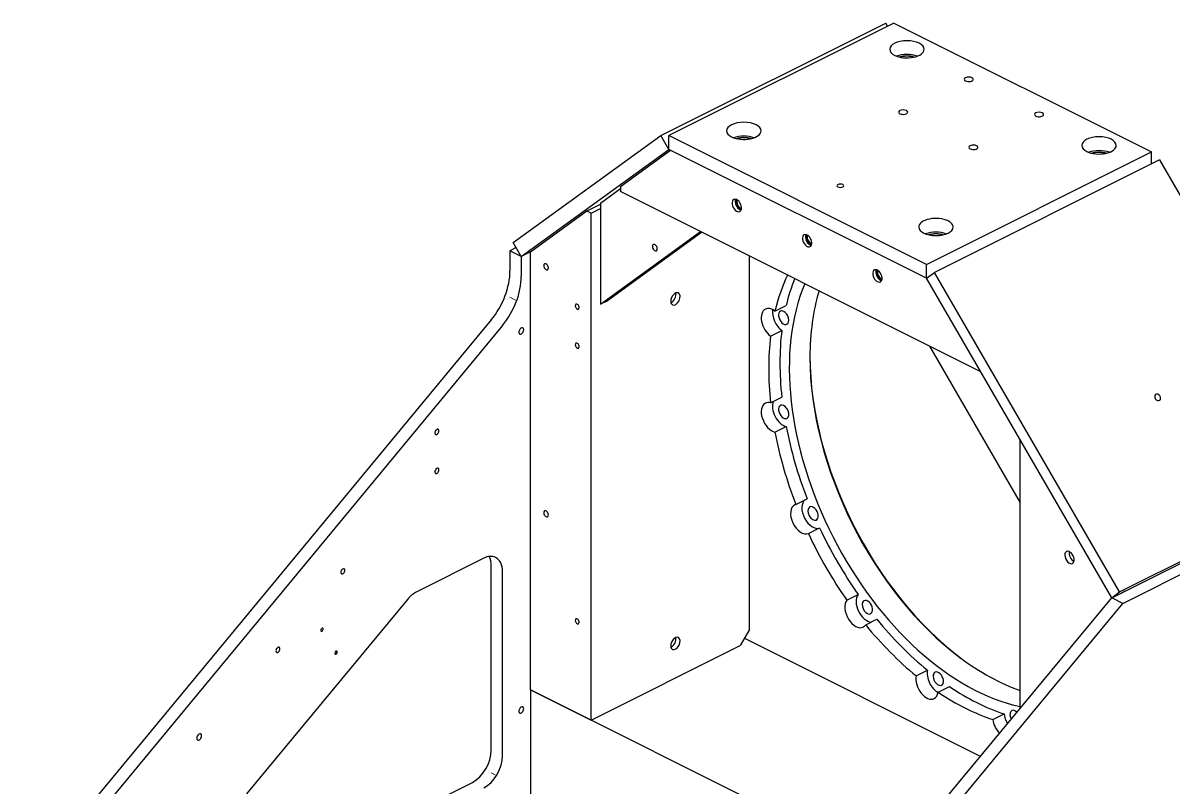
# Model space of a CAD drawing. Extents: x 0 to 1248, y -10 to 833.
# Drawn here: x 1028.6 to 1115.4, y 139.4 to 197.1 of the extents above; entities that cross this region are included whole.
import ezdxf

# ---------------------------------------------------------------- set-up
doc = ezdxf.new("R2010")
doc.units = 0
doc.layers.get('0').update_dxf_attribs({"lineweight": 13})

msp = doc.modelspace()

# ---------------------------------------------------------------- linework, layer by layer
at = {"color": 7, "lineweight": 25}
for p, q in [((1076.7374, 188.6118), (1093.708, 197.0971)), ((1094.308, 197.1015), (1077.3374, 188.6162)), ((1093.8409, 196.8679), (1093.708, 197.0971)), ((1094.308, 197.1015), (1113.7534, 187.3787)), ((1065.6024, 180.5418), (1076.7374, 188.6118)), ((1077.3374, 187.577), (1076.7374, 188.6118)), ((1096.7829, 178.8935), (1077.3374, 188.6162)), ((1077.3374, 187.577), (1077.3374, 188.6162)), ((1066.2024, 179.5069), (1077.3374, 187.577)), ((1096.7829, 177.8542), (1077.3374, 187.577)), ((1073.6958, 184.7788), (1077.4672, 187.5121)), ((1096.7829, 178.8935), (1113.7534, 187.3787)), ((1114.3534, 186.7744), (1097.3829, 178.2891)), ((1113.7534, 186.4744), (1113.7534, 187.3787)), ((1114.3534, 186.7744), (1128.3184, 162.6883)), ((1072.1756, 183.5181), (1073.6958, 184.6199)), ((1073.6958, 184.7788), (1073.6958, 184.3891)), ((1100.8724, 170.8008), (1073.6958, 184.3891)), ((1071.4685, 183.093), (1072.1756, 183.4466)), ((1072.1756, 183.5181), (1072.1756, 175.897)), ((1066.9076, 179.8591), (1071.1503, 182.9339)), ((1071.1503, 182.9339), (1071.4685, 183.093)), ((1071.1503, 182.9339), (1071.4685, 182.7748)), ((1071.4685, 182.7748), (1072.1756, 183.1284)), ((1071.4685, 144.5398), (1071.4685, 182.7748)), ((1072.1756, 175.897), (1079.7299, 181.372)), ((1072.5998, 176.1092), (1079.8078, 181.3331)), ((1065.8212, 180.1644), (1065.352, 179.9298)), ((1065.352, 179.9298), (1065.352, 178.4223)), ((1066.2005, 179.5055), (1065.352, 179.9298)), ((1066.2024, 179.5069), (1065.6024, 180.5418)), ((1066.9076, 179.8591), (1066.2005, 179.5055)), ((1066.9096, 179.8605), (1066.2024, 179.5069)), ((1066.9076, 146.8202), (1066.9076, 179.8591)), ((1066.2005, 179.5055), (1066.2005, 177.9981)), ((1083.4186, 151.3809), (1083.4186, 179.5277)), ((1096.7829, 177.8542), (1096.7829, 178.8935)), ((1096.7829, 177.8542), (1097.3829, 178.2891)), ((1111.3479, 154.203), (1097.3829, 178.2891)), ((1110.7479, 153.7682), (1096.7829, 177.8542)), ((1072.5998, 176.1092), (1072.1756, 175.897)), ((1085.3427, 175.3748), (1086.1912, 175.799)), ((1063.9378, 174.7153), (1028.6107, 132.071)), ((1064.7863, 174.291), (1029.4592, 131.6467)), ((1085.0118, 173.5025), (1085.8603, 173.9268)), ((1097.0067, 172.7337), (1103.854, 160.9239)), ((1085.0118, 168.4558), (1085.8603, 168.88)), ((1085.3427, 166.2526), (1086.1912, 166.6769)), ((1103.854, 145.4454), (1103.854, 165.6584)), ((1111.3479, 154.203), (1128.3184, 162.6883)), ((1110.7479, 153.7682), (1127.7184, 162.2535)), ((1110.7482, 153.7676), (1127.7188, 162.2528)), ((1111.5968, 153.3433), (1128.5673, 161.8286)), ((1086.9196, 160.8016), (1087.7681, 161.2258)), ((1087.8621, 158.6029), (1088.7106, 159.0271)), ((1063.3721, 156.7438), (1058.3206, 154.2181)), ((1063.9378, 142.2867), (1063.9378, 156.1431)), ((1064.7863, 141.8624), (1064.7863, 155.7188)), ((1090.7758, 153.5774), (1091.6243, 154.0017)), ((1091.1351, 130.0923), (1110.7482, 153.7676)), ((1110.7479, 153.7682), (1111.3479, 154.203)), ((1111.5968, 153.3433), (1110.7482, 153.7676)), ((1111.4554, 154.1211), (1111.7735, 154.2802)), ((1057.6135, 153.6324), (1045.4823, 138.9885)), ((1091.9836, 129.6681), (1111.5968, 153.3433)), ((1092.1863, 151.7179), (1093.0348, 152.1422)), ((1083.4186, 151.3809), (1082.7115, 150.1613)), ((1100.8381, 141.8051), (1083.0293, 150.7095)), ((1071.4685, 144.5398), (1082.7115, 150.1613)), ((1095.9933, 147.8831), (1096.8418, 148.3074)), ((1093.8379, 133.3551), (1066.9076, 146.8202)), ((1066.9076, 146.8202), (1066.9076, 136.8609)), ((1066.9076, 146.8202), (1071.4685, 144.5398)), ((1097.657, 146.6459), (1098.5056, 147.0702)), ((1101.7777, 144.5856), (1102.6262, 145.0098)), ((1045.3409, 131.2562), (1062.5236, 139.8475))]:
    msp.add_line(p, q, dxfattribs=at)
at = {"color": 7, "lineweight": 13}
for p, q in [((1065.352, 176.4224), (1065.767, 176.2149)), ((1063.9378, 140.5546), (1064.2398, 140.4036))]:
    msp.add_line(p, q, dxfattribs=at)
at = {"color": 7, "lineweight": 25}
for centre in [(1082.8497, 183.3183), (1088.153, 180.6667), (1093.4563, 178.015)]:
    msp.add_arc(centre, 0.3324, 242.71132, 258.487599, dxfattribs=at)
for centre, major_axis, ratio, start_param, end_param in [((1095.298, 195.1216), (1.3, 0), 0.5, 0.0000001, 3.1415927), ((1095.298, 195.1216), (1.3, 0), 0.5, 3.1415927, 3.9269909), ((1095.298, 195.1216), (1.3, 0), 0.5, 3.9269909, 6.2831853), ((1095.298, 194.0823), (1.3, 0), 0.5, 0.9263069, 2.2152858), ((1095.298, 194.0823), (1.0558, 0), 0.5, 1.0221581, 2.1194346), ((1099.9649, 192.8588), (0.34, 0), 0.5, 0.0000001, 3.1415927), ((1099.9649, 192.8588), (0.34, 0), 0.5, 3.1415927, 3.9269909), ((1099.9649, 192.8588), (0.34, 0), 0.5, 3.9269909, 6.2831853), ((1095.0151, 190.384), (0.34, 0), 0.5, 0.0000001, 3.1415927), ((1095.0151, 190.384), (0.34, 0), 0.5, 3.1415927, 3.9269909), ((1095.0151, 190.384), (0.34, 0), 0.5, 3.9269909, 6.2831853), ((1105.2682, 190.2072), (0.34, 0), 0.5, 0.0000001, 3.1415927), ((1105.2682, 190.2072), (0.34, 0), 0.5, 3.1415927, 3.9269909), ((1105.2682, 190.2072), (0.34, 0), 0.5, 3.9269909, 6.2831853), ((1082.9943, 188.9697), (1.3, 0), 0.5, 0.0000001, 3.1415927), ((1082.9943, 188.9697), (1.3, 0), 0.5, 3.1415927, 3.9269909), ((1082.9943, 188.9697), (1.3, 0), 0.5, 3.9269909, 6.2831853), ((1082.9943, 187.9305), (1.3, 0), 0.5, 0.9263069, 2.2152858), ((1082.9943, 187.9305), (1.0558, 0), 0.5, 1.0221581, 2.1194346), ((1109.7937, 187.8737), (1.3, 0), 0.5, 0.0000001, 3.1415927), ((1100.3184, 187.7323), (0.34, 0), 0.5, 0.0000001, 3.1415927), ((1100.3184, 187.7323), (0.34, 0), 0.5, 3.1415927, 3.9269909), ((1100.3184, 187.7323), (0.34, 0), 0.5, 3.9269909, 6.2831853), ((1109.7937, 187.8737), (1.3, 0), 0.5, 3.1415927, 3.9269909), ((1109.7937, 187.8737), (1.3, 0), 0.5, 3.9269909, 6.2831853), ((1109.7937, 186.8345), (1.3, 0), 0.5, 0.9263069, 2.2152858), ((1109.7937, 186.8345), (1.0558, 0), 0.5, 1.0221581, 2.1194346), ((1090.2775, 184.8332), (0.26, 0), 0.5, 0.7853982, 3.1415927), ((1090.2775, 184.8332), (0.26, 0), 0.5, 3.1415927, 6.2831853), ((1090.2775, 184.8332), (0.26, 0), 0.5, 0.0000001, 0.7853982), ((1082.464, 183.3392), (0.2236, -0.4472), 0.612372, 3.1416311, 6.2832238), ((1082.464, 183.3392), (0.2236, -0.4472), 0.612372, 1.9568734, 3.1416311), ((1082.6973, 183.4559), (-0.2236, 0.4472), 0.612372, 0.4383407, 2.4568734), ((1082.6973, 183.4559), (0.1744, -0.3488), 0.612372, 3.3959025, 6.0288754), ((1082.7177, 183.4661), (0.1521, -0.3041), 0.612372, 3.3991365, 5.5984661), ((1082.464, 183.3392), (0.2236, -0.4472), 0.612372, 0.0000385, 1.9568734), ((1082.7177, 183.4661), (0.1521, -0.3041), 0.612372, 5.5984661, 6.0256416), ((1097.49, 181.7219), (1.3, 0), 0.5, 0.7853982, 3.1415927), ((1097.49, 181.7219), (1.3, 0), 0.5, 3.1415927, 6.2831853), ((1097.49, 181.7219), (1.3, 0), 0.5, 0.0000001, 0.7853982), ((1087.7673, 180.6876), (0.2236, -0.4472), 0.612372, 3.1416311, 6.2832238), ((1087.7673, 180.6876), (0.2236, -0.4472), 0.612372, 1.9568734, 3.1416311), ((1088.0006, 180.8042), (-0.2236, 0.4472), 0.612372, 0.4383407, 2.4568734), ((1088.0006, 180.8042), (0.1744, -0.3488), 0.612372, 3.3959025, 6.0288754), ((1088.021, 180.8145), (0.1521, -0.3041), 0.612372, 3.3991365, 5.5984661), ((1087.7673, 180.6876), (0.2236, -0.4472), 0.612372, 0.0000385, 1.9568734), ((1097.49, 180.6827), (-1.3, 0), 0.5, 4.0678996, 5.3568784), ((1097.49, 180.6827), (1.0558, 0), 0.5, 1.0221581, 2.1194346), ((1076.2768, 180.1684), (-0.1163, 0.2326), 0.612372, 0.000008, 2.4568734), ((1076.2768, 180.1684), (-0.1163, 0.2326), 0.612372, 3.1416007, 6.2831934), ((1076.2768, 180.1684), (-0.1163, 0.2326), 0.612372, 2.4568734, 3.1416007), ((1088.021, 180.8145), (0.1521, -0.3041), 0.612372, 5.5984661, 6.0256416), ((1068.0743, 178.7128), (-0.1118, 0.2236), 0.612372, 0.000008, 0.8860771), ((1068.0743, 178.7128), (-0.1118, 0.2236), 0.612372, 3.1416007, 6.2831934), ((1062.5236, 177.0081), (1.7889, 3.5777), 0.612372, 4.3499233, 5.3971081), ((1068.0743, 178.7128), (-0.1118, 0.2236), 0.612372, 0.8860771, 3.1416007), ((1099.7174, 163.6264), (9.3915, -18.783), 0.612372, 3.5873287, 3.7741696), ((1093.0706, 178.0359), (0.2236, -0.4472), 0.612372, 3.1416311, 6.2832238), ((1093.0706, 178.0359), (0.2236, -0.4472), 0.612372, 1.9568734, 3.1416311), ((1093.3039, 178.1526), (-0.2236, 0.4472), 0.612372, 0.4383407, 2.4568734), ((1093.3039, 178.1526), (0.1744, -0.3488), 0.612372, 3.3959025, 6.0288754), ((1093.3243, 178.1628), (0.1521, -0.3041), 0.612372, 3.3991365, 5.5984661), ((1093.0706, 178.0359), (0.2236, -0.4472), 0.612372, 0.0000385, 1.9568734), ((1063.3721, 176.5839), (1.7889, 3.5777), 0.612372, 4.3499233, 5.3971081), ((1100.5659, 164.0506), (8.9443, -17.8885), 0.612372, 3.6177119, 5.8331135), ((1100.5659, 164.0506), (9.3915, -18.783), 0.612372, 3.6383155, 3.7741696), ((1093.3243, 178.1628), (0.1521, -0.3041), 0.612372, 5.5984661, 6.0256416), ((1077.8324, 176.3006), (-0.2236, -0.4472), 0.612372, 3.1415846, 5.3971081), ((1077.5142, 176.4597), (-0.2236, -0.4472), 0.612372, 0.6198917, 2.5217009), ((1077.8324, 176.3006), (-0.2236, -0.4472), 0.612372, 6.2831773, 9.4247699), ((1102.1215, 164.8284), (8.9443, -17.8885), 0.612372, 3.7137849, 4.0276698), ((1070.4219, 175.7203), (-0.0939, 0.1878), 0.612372, 0.000008, 3.1416007), ((1070.4219, 175.7203), (-0.0939, 0.1878), 0.612372, 4.0276698, 6.2831934), ((1070.4219, 175.7203), (-0.0939, 0.1878), 0.612372, 3.1416007, 4.0276698), ((1077.8324, 176.3006), (-0.2236, -0.4472), 0.612372, 5.3971081, 6.2831773), ((1085.1535, 174.4563), (0.5367, -1.0733), 0.612372, 3.1415597, 5.4306919), ((1085.1535, 174.4563), (0.5367, -1.0733), 0.612372, 2.2319486, 3.1415597), ((1086.002, 174.8806), (0.5367, -1.0733), 0.612372, 3.8432667, 5.4306919), ((1086.002, 174.8806), (0.246, -0.4919), 0.612372, 3.1416007, 6.2831934), ((1086.002, 174.8806), (0.246, -0.4919), 0.612372, 2.4568734, 3.1416007), ((1086.002, 174.8806), (0.246, -0.4919), 0.612372, 0.000008, 2.4568734), ((1066.2005, 173.8764), (0.1163, 0.2326), 0.612372, 6.2831773, 9.4247699), ((1066.2005, 173.8764), (0.1163, 0.2326), 0.612372, 3.1415846, 5.3971081), ((1066.2005, 173.8764), (0.1163, 0.2326), 0.612372, 5.3971081, 6.2831773), ((1100.5659, 164.0506), (9.3915, -18.783), 0.612372, 3.8884709, 4.1668687), ((1070.4219, 172.7759), (-0.0939, 0.1878), 0.612372, 0.000008, 3.1416007), ((1070.4219, 172.7759), (-0.0939, 0.1878), 0.612372, 4.0276698, 6.2831934), ((1099.7174, 163.6264), (9.3915, -18.783), 0.612372, 3.8884709, 4.1668687), ((1070.4219, 172.7759), (-0.0939, 0.1878), 0.612372, 3.1416007, 4.0276698), ((1102.263, 164.8991), (9.0337, -18.0674), 0.612372, 4.0315202, 5.3930556), ((1102.1215, 164.8284), (8.9443, -17.8885), 0.612372, 4.0276698, 5.3970158), ((1085.1535, 167.3603), (0.5367, -1.0733), 0.612372, 2.6246477, 3.1415372), ((1086.002, 167.7846), (0.5367, -1.0733), 0.612372, 3.6585382, 5.823391), ((1114.2155, 168.8741), (0.1526, -0.2105), 0.786566, 3.1415032, 4.5833535), ((1114.2155, 168.8741), (0.1526, -0.2105), 0.786566, 4.5833535, 6.2830959), ((1114.2155, 168.8741), (0.1526, -0.2105), 0.786566, 6.2830959, 9.4246885), ((1085.1535, 167.3603), (0.5367, -1.0733), 0.612372, 3.1415372, 5.823391), ((1086.002, 167.7846), (0.246, -0.4919), 0.612372, 3.1416007, 6.2831934), ((1086.002, 167.7846), (0.246, -0.4919), 0.612372, 2.8495725, 3.1416007), ((1086.002, 167.7846), (0.246, -0.4919), 0.612372, 0.000008, 2.8495725), ((1059.8366, 166.2776), (0.0962, 0.1923), 0.612372, 6.2831773, 8.5387008), ((1059.8366, 166.2776), (0.0962, 0.1923), 0.612372, 2.2555155, 3.1415846), ((1059.8366, 166.2776), (0.0962, 0.1923), 0.612372, 3.1415846, 6.2831773), ((1099.7174, 163.6264), (9.3915, -18.783), 0.612372, 4.2811699, 4.5595678), ((1100.5659, 164.0506), (9.3915, -18.783), 0.612372, 4.2811699, 4.5595678), ((1059.8366, 163.3332), (0.0962, 0.1923), 0.612372, 6.2831773, 9.4247699), ((1059.8366, 163.3332), (0.0962, 0.1923), 0.612372, 3.1415846, 5.3971081), ((1059.8366, 163.3332), (0.0962, 0.1923), 0.612372, 5.3971081, 6.2831773), ((1087.3707, 159.6958), (0.5367, -1.0733), 0.612372, 3.1415165, 6.21609), ((1087.3707, 159.6958), (0.5367, -1.0733), 0.612372, 3.0173467, 3.1415165), ((1088.2192, 160.1201), (0.5367, -1.0733), 0.612372, 3.2658413, 6.21609), ((1088.2192, 160.1201), (0.246, -0.4919), 0.612372, 0.000008, 3.1416007), ((1068.0743, 160.0932), (-0.1118, 0.2236), 0.612372, 0.000008, 3.1416007), ((1068.0743, 160.0932), (-0.1118, 0.2236), 0.612372, 4.0276698, 6.2831934), ((1068.0743, 160.0932), (-0.1118, 0.2236), 0.612372, 3.1416007, 4.0276698), ((1088.2192, 160.1201), (0.246, -0.4919), 0.612372, 3.2422716, 6.2831934), ((1088.2192, 160.1201), (0.246, -0.4919), 0.612372, 3.1416007, 3.2422716), ((1100.5659, 164.0506), (9.3915, -18.783), 0.612372, 4.673869, 4.9522668), ((1099.7174, 163.6264), (9.3915, -18.783), 0.612372, 4.673869, 4.9522668), ((1107.5663, 156.8018), (-0.2236, 0.4472), 0.612372, 0.000008, 0.8860771), ((1107.5663, 156.8018), (-0.2236, 0.4472), 0.612372, 3.1416007, 6.2831934), ((1107.8845, 156.9609), (0.2236, -0.4472), 0.612372, 3.7614843, 5.6632937), ((1063.3721, 155.0117), (0.8944, 1.7889), 0.612372, 0.0000467, 0.6847192), ((1062.5236, 155.436), (0.8944, 1.7889), 0.612372, 5.3971081, 5.8854859), ((1063.3721, 155.0117), (0.8944, 1.7889), 0.612372, 5.3971081, 6.283232), ((1107.5663, 156.8018), (-0.2236, 0.4472), 0.612372, 0.8860771, 3.1416007), ((1052.743, 155.7531), (0.0962, 0.1923), 0.612372, 6.2831773, 9.4247699), ((1052.743, 155.7531), (0.0962, 0.1923), 0.612372, 3.1415846, 5.3971081), ((1052.743, 155.7531), (0.0962, 0.1923), 0.612372, 5.3971081, 6.2831773), ((1058.3206, 152.486), (0.8944, 1.7889), 0.612372, 0.6847192, 1.2083306), ((1092.3161, 153.054), (0.5367, -1.0733), 0.612372, 3.4100458, 5.9575798), ((1091.4676, 152.6297), (0.5367, -1.0733), 0.612372, 3.4100458, 6.2831533), ((1092.3161, 153.054), (0.246, -0.4919), 0.612372, 3.6349707, 6.2831934), ((1092.3161, 153.054), (0.246, -0.4919), 0.612372, 3.1416007, 3.6349707), ((1092.3161, 153.054), (0.246, -0.4919), 0.612372, 0.000008, 3.1416007), ((1070.4219, 151.9912), (-0.0939, 0.1878), 0.612372, 0.000008, 3.1416007), ((1070.4219, 151.9912), (-0.0939, 0.1878), 0.612372, 4.0276698, 6.2831934), ((1100.5659, 164.0506), (9.3915, -18.783), 0.612372, 5.0665681, 5.3449659), ((1051.1674, 151.3512), (0.0581, 0.1163), 0.612372, 6.2831773, 8.5387008), ((1051.1674, 151.3512), (0.0581, 0.1163), 0.612372, 2.2555155, 3.1415846), ((1051.1674, 151.3512), (0.0581, 0.1163), 0.612372, 3.1415846, 6.2831773), ((1070.4219, 151.9912), (-0.0939, 0.1878), 0.612372, 3.1416007, 4.0276698), ((1091.4676, 152.6297), (0.5367, -1.0733), 0.612372, 6.2831533, 6.6087891), ((1099.7174, 163.6264), (9.3915, -18.783), 0.612372, 5.0665681, 5.3449659), ((1077.8324, 150.3198), (-0.2236, -0.4472), 0.612372, 3.1415846, 5.3971081), ((1077.5142, 150.4789), (-0.2236, -0.4472), 0.612372, 0.6198917, 2.2555155), ((1077.8324, 150.3198), (-0.2236, -0.4472), 0.612372, 6.2831773, 9.4247699), ((1077.5142, 150.4789), (-0.2236, -0.4472), 0.612372, 2.2555155, 2.5217009), ((1047.844, 149.8395), (0.0962, 0.1923), 0.612372, 6.2831773, 8.5387008), ((1047.844, 149.8395), (0.0962, 0.1923), 0.612372, 2.2555155, 3.1415846), ((1047.844, 149.8395), (0.0962, 0.1923), 0.612372, 3.1415846, 6.2831773), ((1052.2281, 149.6316), (0.0581, 0.1163), 0.612372, 6.2831773, 9.4247699), ((1052.2281, 149.6316), (0.0581, 0.1163), 0.612372, 3.1415846, 5.3971081), ((1052.2281, 149.6316), (0.0581, 0.1163), 0.612372, 5.3971081, 6.2831773), ((1077.8324, 150.3198), (-0.2236, -0.4472), 0.612372, 5.3971081, 6.2831773), ((1102.1215, 164.8284), (8.9443, -17.8885), 0.612372, 5.3970158, 5.7212747), ((1096.8204, 147.2377), (0.5367, -1.0733), 0.612372, 3.8027449, 6.2831439), ((1097.669, 147.662), (0.5367, -1.0733), 0.612372, 3.8027449, 5.5815114), ((1097.669, 147.662), (0.246, -0.4919), 0.612372, 3.1416007, 4.0276698), ((1097.669, 147.662), (0.246, -0.4919), 0.612372, 4.0276698, 6.2831934), ((1097.669, 147.662), (0.246, -0.4919), 0.612372, 0.000008, 3.1416007), ((1100.5659, 164.0506), (9.3915, -18.783), 0.612372, 5.4592672, 5.737665), ((1096.8204, 147.2377), (0.5367, -1.0733), 0.612372, 6.2831439, 7.0014882), ((1099.7174, 163.6264), (9.3915, -18.783), 0.612372, 5.4592672, 5.737665), ((1066.2005, 145.2975), (0.1163, 0.2326), 0.612372, 6.2831773, 9.4247699), ((1066.2005, 145.2975), (0.1163, 0.2326), 0.612372, 3.1415846, 5.3971081), ((1066.2005, 145.2975), (0.1163, 0.2326), 0.612372, 5.3971081, 6.2831773), ((1103.4628, 144.7651), (0.246, -0.4919), 0.612372, 3.1416007, 4.4203688), ((1103.4628, 144.7651), (0.246, -0.4919), 0.612372, 2.092236, 3.1416007), ((1102.6143, 144.3408), (0.5367, -1.0733), 0.612372, 4.195444, 5.197735), ((1103.4628, 144.7651), (0.5367, -1.0733), 0.612372, 4.195444, 4.8590564), ((1103.4628, 144.7651), (0.246, -0.4919), 0.612372, 4.4203688, 4.7183556), ((1041.9043, 143.2695), (0.1163, 0.2326), 0.612372, 6.2831773, 9.4247699), ((1041.9043, 143.2695), (0.1163, 0.2326), 0.612372, 3.1415846, 5.3971081), ((1041.9043, 143.2695), (0.1163, 0.2326), 0.612372, 5.3971081, 6.2831773), ((1062.5236, 141.5796), (0.8944, 1.7889), 0.612372, 3.8263118, 5.3971081), ((1063.3721, 141.1553), (0.8944, 1.7889), 0.612372, 3.8263118, 5.3971081)]:
    msp.add_ellipse(centre, major_axis=major_axis, ratio=ratio, start_param=start_param, end_param=end_param, dxfattribs=at)
for points in [[(1095.8257, 194.5275), (1095.6476, 194.5793), (1095.452, 194.607), (1095.252, 194.6118), (1095.0323, 194.5923), (1094.829, 194.5436), (1094.8092, 194.5385), (1094.7896, 194.5332), (1094.7702, 194.5275)], [(1083.5221, 188.3757), (1083.344, 188.4275), (1083.1484, 188.4551), (1082.9483, 188.46), (1082.7287, 188.4405), (1082.5254, 188.3918), (1082.5056, 188.3867), (1082.4859, 188.3814), (1082.4665, 188.3757)], [(1110.3214, 187.2797), (1110.1433, 187.3315), (1109.9477, 187.3591), (1109.7477, 187.364), (1109.528, 187.3445), (1109.3247, 187.2958), (1109.3049, 187.2907), (1109.2853, 187.2853), (1109.2659, 187.2797)], [(1098.0178, 181.1279), (1097.8397, 181.1796), (1097.6441, 181.2073), (1097.444, 181.2121), (1097.2244, 181.1926), (1097.0211, 181.1439), (1097.0012, 181.1389), (1096.9816, 181.1335), (1096.9622, 181.1279)]]:
    msp.add_open_spline(points, degree=5, knots=[0, 0, 0, 0, 0, 0, 13.8586792, 13.8586792, 13.8586792, 15.3688031, 15.3688031, 15.3688031, 15.3688031, 15.3688031, 15.3688031], dxfattribs=at)

doc.saveas('drawing.dxf')
